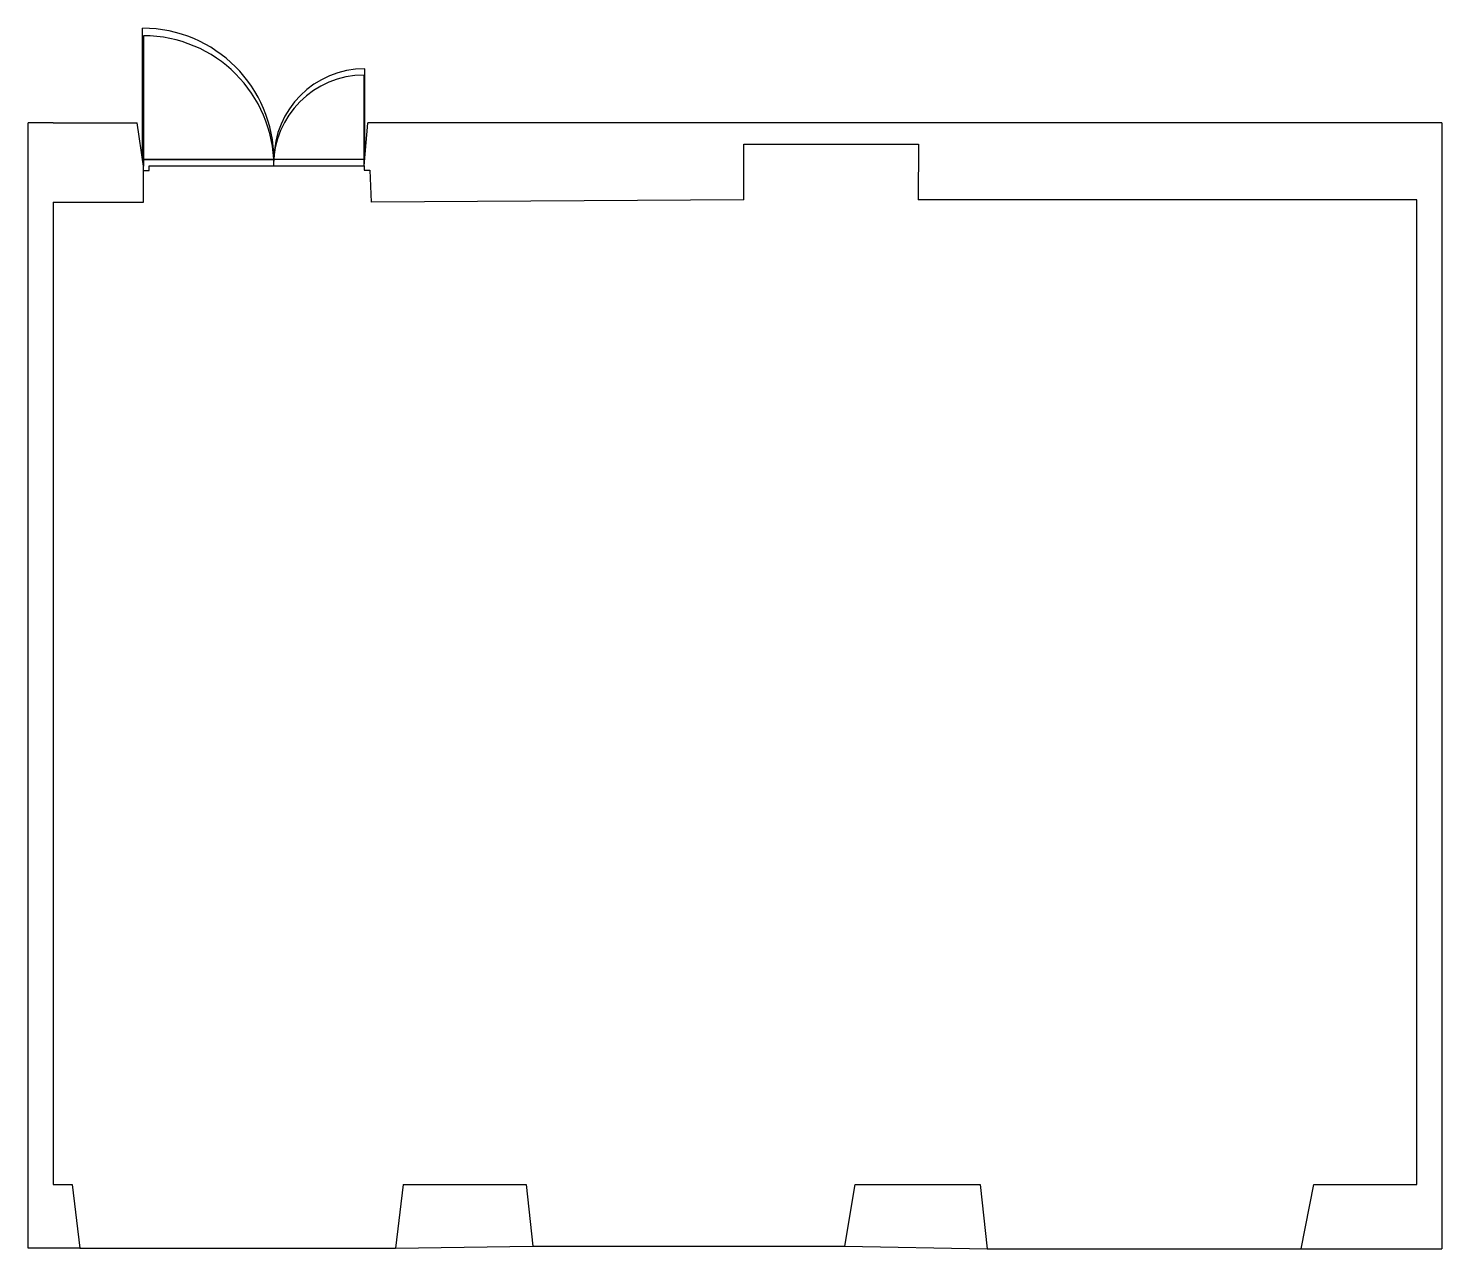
# Model space of a CAD drawing. Header units: millimetres. Extents: x 23717 to 32275, y 142667 to 150055.
import ezdxf

# ---------------------------------------------------------------- set-up
doc = ezdxf.new("R2010")
doc.units = ezdxf.units.MM

msp = doc.modelspace()

# ---------------------------------------------------------------- linework, layer by layer
for p, q in [((24409.2, 149259.6), (24409.2, 150054.6)), ((24415, 150009.1), (24415, 149220)), ((25751, 149221.1), (25751, 149771.1)), ((25754.2, 149259.6), (25754.2, 149809.6)), ((23867, 149482.2), (23717, 149482.2)), ((23717, 142669.9), (23717, 149482.2)), ((23867, 149482.2), (24376.4, 149482.2)), ((24415, 149220), (24376.4, 149482.2)), ((25751, 149221.1), (25772.5, 149480.2)), ((25772.5, 149480.2), (25772.7, 149482.2)), ((32125, 149482.2), (25772.7, 149482.2)), ((32124.9, 149482.2), (32125, 149482.2)), ((32275, 149482.2), (32125, 149482.2)), ((32275, 149482.2), (32275, 142667.3)), ((28050, 149017.1), (28050.4, 149354.1)), ((28050.4, 149354.1), (29107.4, 149354.1)), ((29107.4, 149354.1), (29105, 149017.1)), ((24409.2, 149259.7), (25204.2, 149259.7)), ((24415, 149220), (24409.2, 149259.6)), ((25754.2, 149259.6), (24409.2, 149259.6)), ((25204.1, 149221.1), (25204.1, 149259.7)), ((24415, 149194.1), (24415, 149220)), ((24415, 149001.1), (24415, 149194.1)), ((24415, 149194.1), (24449, 149194.1)), ((24449, 149194.1), (24449, 149221.1)), ((24449, 149221.1), (25244, 149221.1)), ((25244, 149221.1), (25751, 149221.1)), ((25751, 149221.1), (25751, 149196.1)), ((25751, 149196.1), (25785, 149196.1)), ((25785, 149196.1), (25793.4, 149001.2)), ((23867, 149001.1), (23867, 143056.1)), ((23867, 149001.1), (24415, 149001.1)), ((28050, 149017.1), (25793.4, 149001.2)), ((32125, 149017.1), (29105, 149017.1)), ((32125, 143056.1), (32125, 149017.1)), ((23867, 143056.1), (23982, 143056.1)), ((23982, 143056.1), (24029.1, 142669.9)), ((25986, 143056.1), (25941.1, 142669.9)), ((25986, 143056.1), (26732, 143056.1)), ((26732, 143056.1), (26772.6, 142683.3)), ((28660.6, 142683.3), (28723, 143056.1)), ((28723, 143056.1), (29481, 143056.1)), ((29481, 143056.1), (29523.1, 142667.3)), ((31424.1, 142667.3), (31501, 143056.1)), ((31501, 143056.1), (32125, 143056.1)), ((24029.1, 142669.9), (23717, 142669.9)), ((24029.1, 142669.9), (25941.1, 142669.9)), ((25941.1, 142669.9), (26772.6, 142683.3)), ((26772.6, 142683.3), (28660.6, 142683.3)), ((28660.6, 142683.3), (29523.1, 142667.3)), ((29523.1, 142667.3), (31424.1, 142667.3)), ((31424.1, 142667.3), (32125, 142667.3)), ((32125, 142667.3), (32275, 142667.3))]:
    msp.add_line(p, q)
for centre, radius, start, end in [((24409.2, 149259.7), 794.9, 0, 90), ((24415, 149220), 789.1, 0.07757, 90), ((25751, 149221.1), 550, 90, 180), ((25754.2, 149259.6), 550, 90, 179.9889)]:
    msp.add_arc(centre, radius, start, end)

doc.saveas('drawing.dxf')
